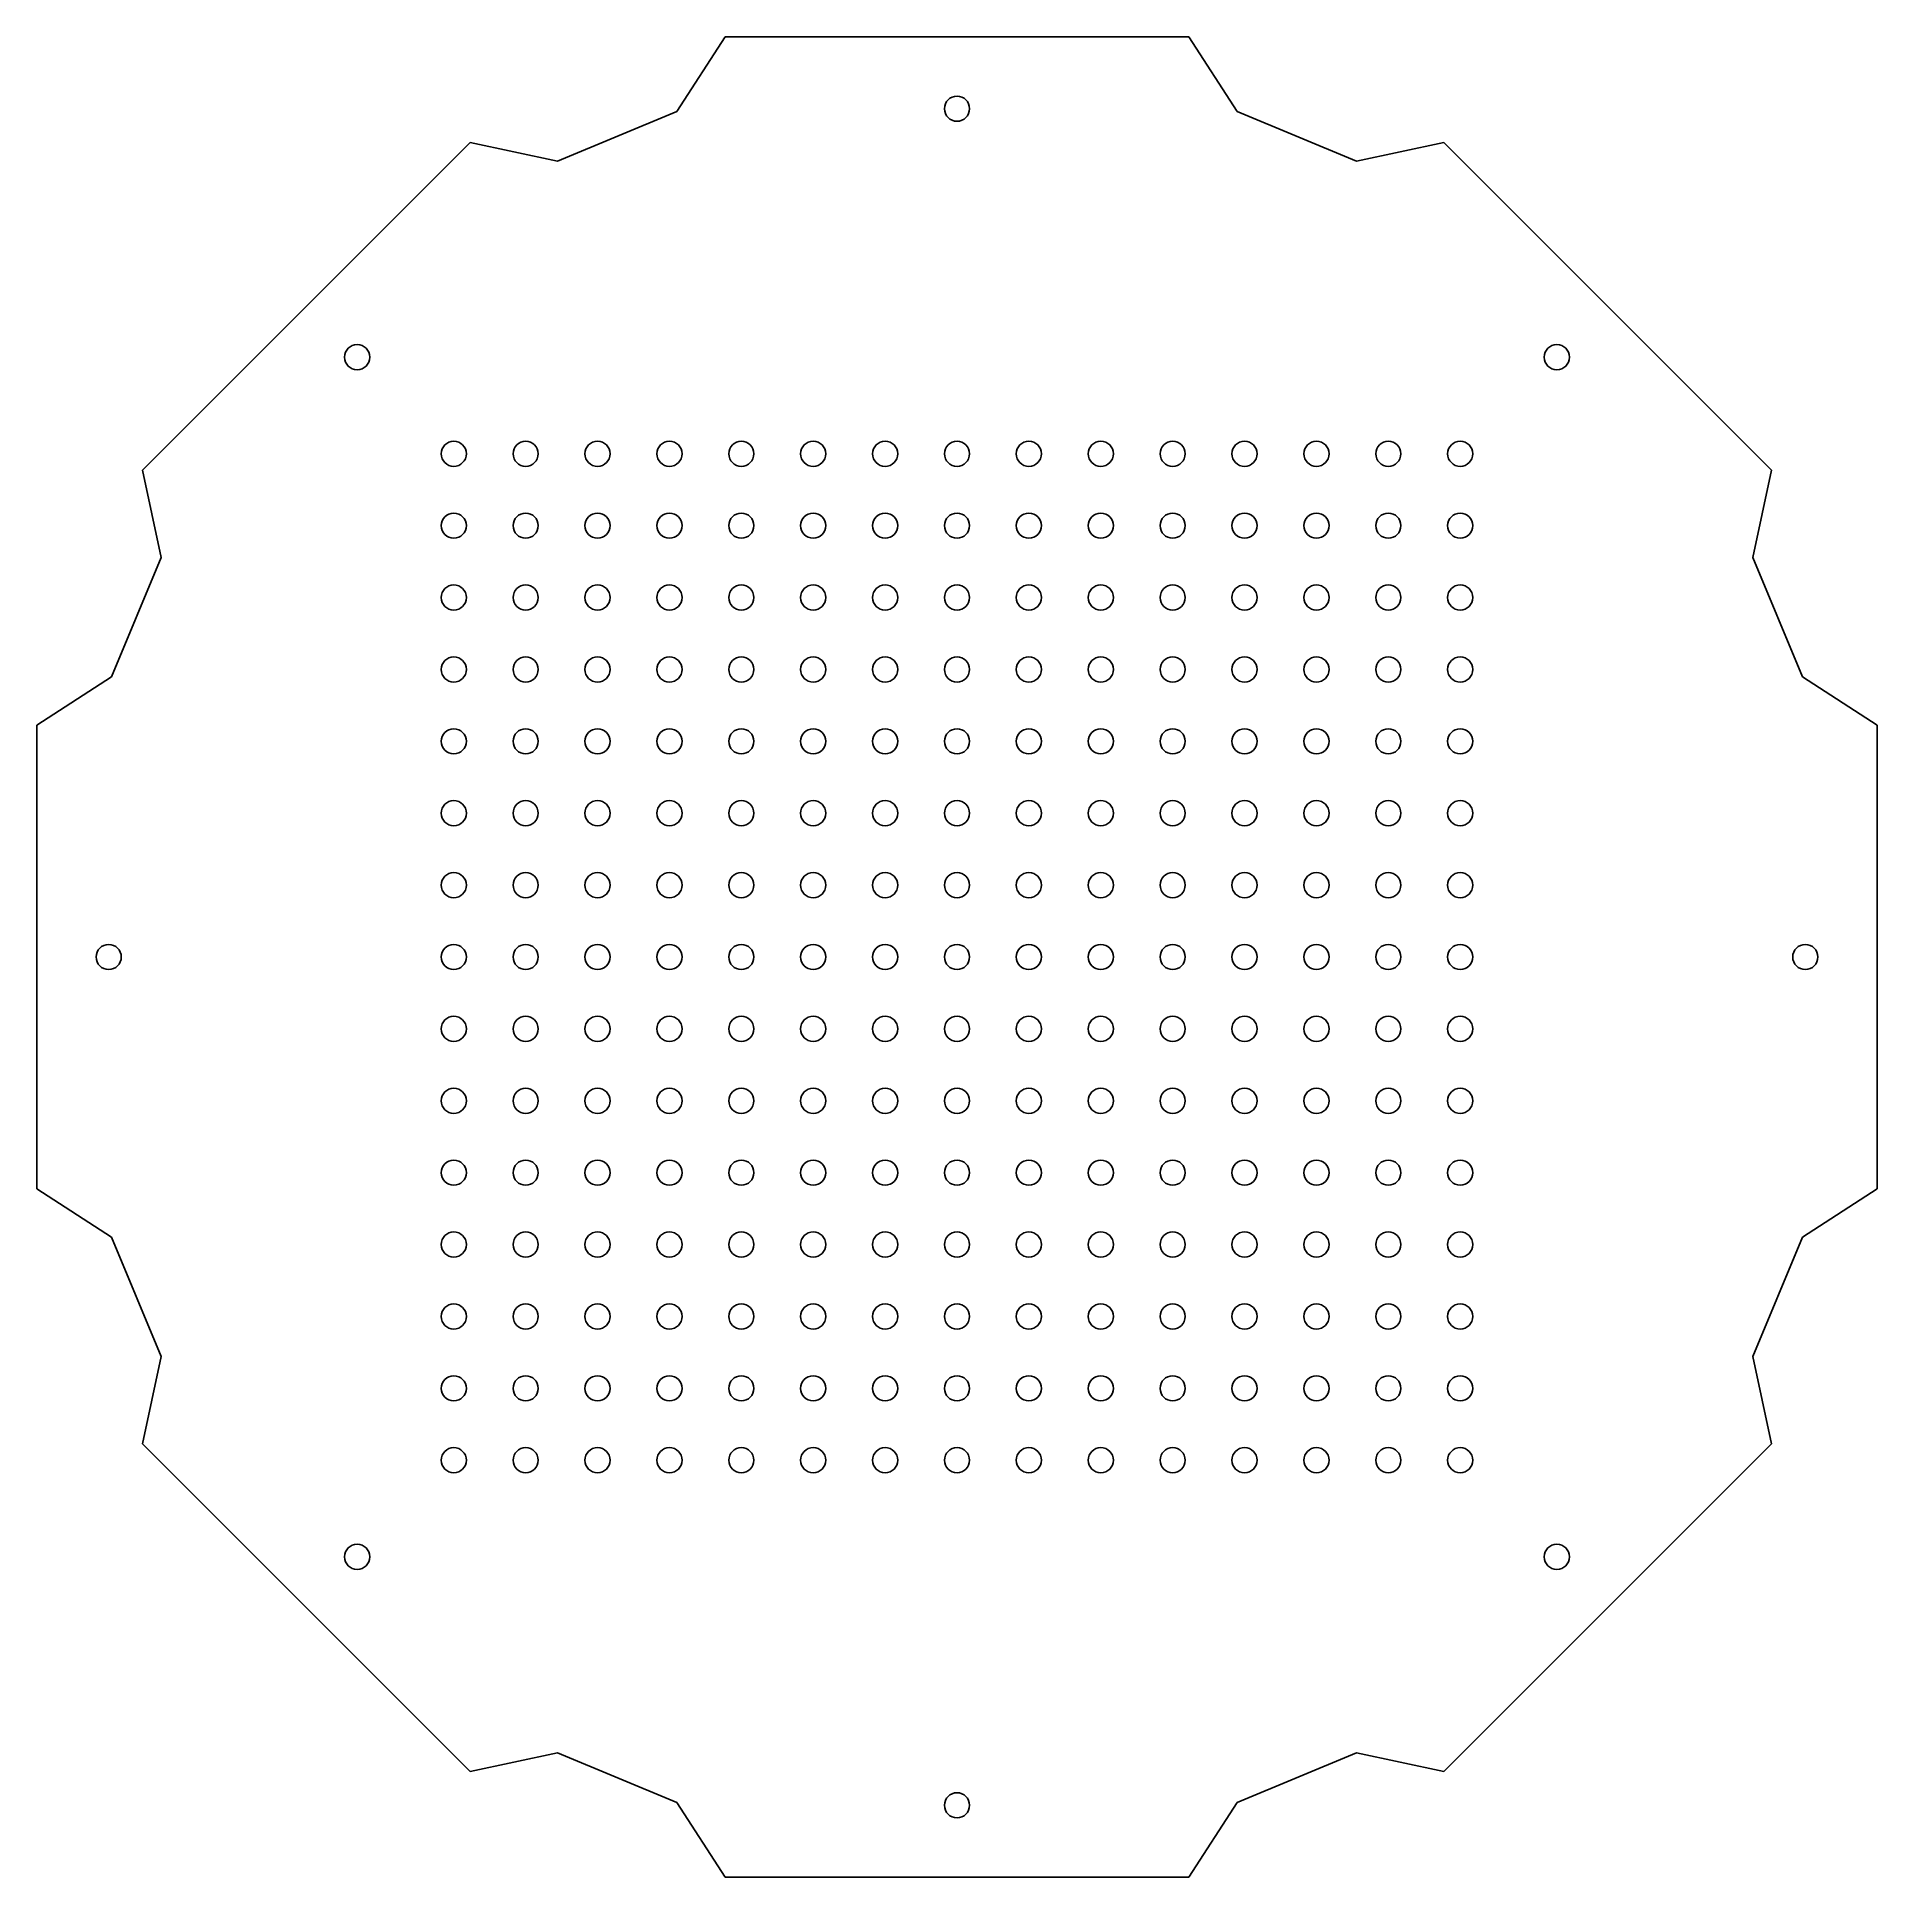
# Model space of a CAD drawing. Header units: millimetres. Extents: x -128 to 128, y -128 to 128.
import ezdxf

# ---------------------------------------------------------------- set-up
doc = ezdxf.new("R2010")
doc.units = ezdxf.units.MM

msp = doc.modelspace()

# ---------------------------------------------------------------- linework, layer by layer
at = {"color": 7, "linetype": 'Continuous', "lineweight": 25}
for p, q in [((-32.25, 128), (-38.96, 117.59)), ((-32.25, 128), (32.25, 128)), ((38.96, 117.59), (32.25, 128)), ((-38.96, 117.59), (-55.59, 110.7)), ((55.59, 110.7), (38.96, 117.59)), ((-113.31, 67.71), (-67.71, 113.31)), ((-55.59, 110.7), (-67.71, 113.31)), ((67.71, 113.31), (55.59, 110.7)), ((67.71, 113.31), (113.31, 67.71)), ((-113.31, 67.71), (-110.7, 55.59)), ((110.7, 55.59), (113.31, 67.71)), ((-110.7, 55.59), (-117.59, 38.96)), ((117.59, 38.96), (110.7, 55.59)), ((-117.59, 38.96), (-128, 32.25)), ((128, 32.25), (117.59, 38.96)), ((-128, -32.25), (-128, 32.25)), ((128, 32.25), (128, -32.25)), ((-128, -32.25), (-117.59, -38.96)), ((117.59, -38.96), (128, -32.25)), ((-117.59, -38.96), (-110.7, -55.59)), ((110.7, -55.59), (117.59, -38.96)), ((-110.7, -55.59), (-113.31, -67.71)), ((113.31, -67.71), (110.7, -55.59)), ((-67.71, -113.31), (-113.31, -67.71)), ((113.31, -67.71), (67.71, -113.31)), ((-67.71, -113.31), (-55.59, -110.7)), ((-55.59, -110.7), (-38.96, -117.59)), ((38.96, -117.59), (55.59, -110.7)), ((55.59, -110.7), (67.71, -113.31)), ((-38.96, -117.59), (-32.25, -128)), ((32.25, -128), (38.96, -117.59)), ((32.25, -128), (-32.25, -128))]:
    msp.add_line(p, q, dxfattribs=at)
for centre in [(0, 118), (-83.44, 83.44), (83.44, 83.44), (-70, 70), (-60, 70), (-50, 70), (-40, 70), (-30, 70), (-20, 70), (-10, 70), (0, 70), (10, 70), (20, 70), (30, 70), (40, 70), (50, 70), (60, 70), (70, 70), (-70, 60), (-60, 60), (-50, 60), (-40, 60), (-30, 60), (-20, 60), (-10, 60), (0, 60), (10, 60), (20, 60), (30, 60), (40, 60), (50, 60), (60, 60), (70, 60), (-70, 50), (-60, 50), (-50, 50), (-40, 50), (-30, 50), (-20, 50), (-10, 50), (0, 50), (10, 50), (20, 50), (30, 50), (40, 50), (50, 50), (60, 50), (70, 50), (-70, 40), (-60, 40), (-50, 40), (-40, 40), (-30, 40), (-20, 40), (-10, 40), (0, 40), (10, 40), (20, 40), (30, 40), (40, 40), (50, 40), (60, 40), (70, 40), (-70, 30), (-60, 30), (-50, 30), (-40, 30), (-30, 30), (-20, 30), (-10, 30), (0, 30), (10, 30), (20, 30), (30, 30), (40, 30), (50, 30), (60, 30), (70, 30), (-70, 20), (-60, 20), (-50, 20), (-40, 20), (-30, 20), (-20, 20), (-10, 20), (0, 20), (10, 20), (20, 20), (30, 20), (40, 20), (50, 20), (60, 20), (70, 20), (-70, 10), (-60, 10), (-50, 10), (-40, 10), (-30, 10), (-20, 10), (-10, 10), (0, 10), (10, 10), (20, 10), (30, 10), (40, 10), (50, 10), (60, 10), (70, 10), (-118, 0), (-70, 0), (-60, 0), (-50, 0), (-40, 0), (-30, 0), (-20, 0), (-10, 0), (0, 0), (10, 0), (20, 0), (30, 0), (40, 0), (50, 0), (60, 0), (70, 0), (118, 0), (-70, -10), (-60, -10), (-50, -10), (-40, -10), (-30, -10), (-20, -10), (-10, -10), (0, -10), (10, -10), (20, -10), (30, -10), (40, -10), (50, -10), (60, -10), (70, -10), (-70, -20), (-60, -20), (-50, -20), (-40, -20), (-30, -20), (-20, -20), (-10, -20), (0, -20), (10, -20), (20, -20), (30, -20), (40, -20), (50, -20), (60, -20), (70, -20), (-70, -30), (-60, -30), (-50, -30), (-40, -30), (-30, -30), (-20, -30), (-10, -30), (0, -30), (10, -30), (20, -30), (30, -30), (40, -30), (50, -30), (60, -30), (70, -30), (-70, -40), (-60, -40), (-50, -40), (-40, -40), (-30, -40), (-20, -40), (-10, -40), (0, -40), (10, -40), (20, -40), (30, -40), (40, -40), (50, -40), (60, -40), (70, -40), (-70, -50), (-60, -50), (-50, -50), (-40, -50), (-30, -50), (-20, -50), (-10, -50), (0, -50), (10, -50), (20, -50), (30, -50), (40, -50), (50, -50), (60, -50), (70, -50), (-70, -60), (-60, -60), (-50, -60), (-40, -60), (-30, -60), (-20, -60), (-10, -60), (0, -60), (10, -60), (20, -60), (30, -60), (40, -60), (50, -60), (60, -60), (70, -60), (-70, -70), (-60, -70), (-50, -70), (-40, -70), (-30, -70), (-20, -70), (-10, -70), (0, -70), (10, -70), (20, -70), (30, -70), (40, -70), (50, -70), (60, -70), (70, -70), (-83.44, -83.44), (83.44, -83.44), (0, -118)]:
    msp.add_circle(centre, 1.75, dxfattribs=at)

doc.saveas('drawing.dxf')
